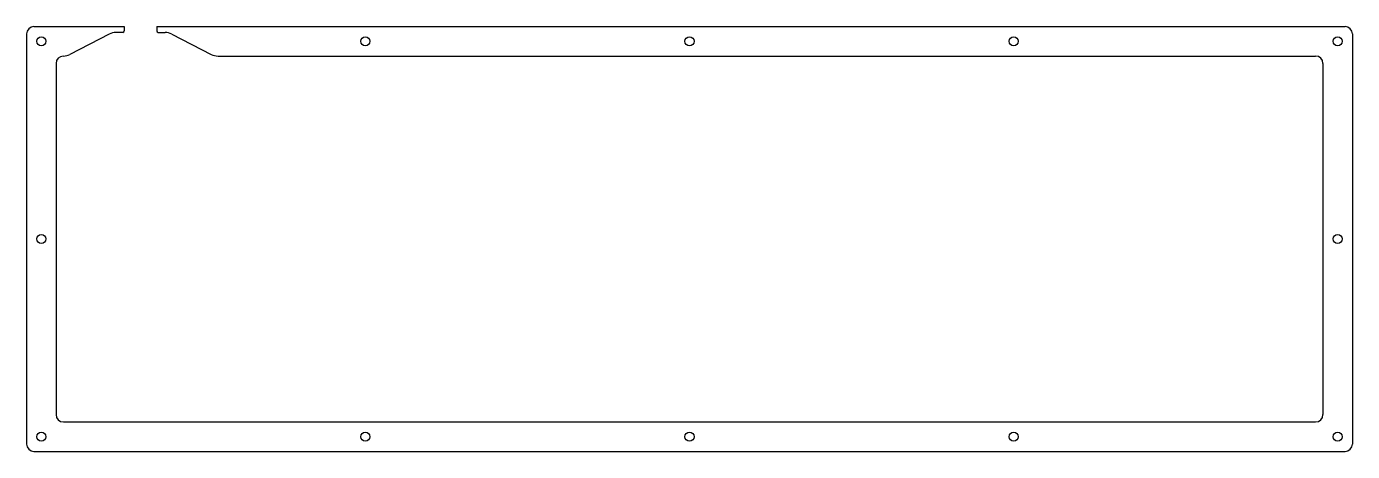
# Model space of a CAD drawing. Extents: x 0 to 449, y -144 to 0.
import ezdxf

# ---------------------------------------------------------------- set-up
doc = ezdxf.new("R2010")
doc.units = 0
doc.header["$MEASUREMENT"] = 0
doc.layers.add('VISIBLE', color=7, linetype='CONTINUOUS')

msp = doc.modelspace()

# ---------------------------------------------------------------- linework, layer by layer
at = {"layer": 'VISIBLE'}
for p, q in [((2.5, 0), (33.08, 0)), ((33.08, 0), (33.08, -1.5)), ((44.08, 0), (446.13, 0)), ((44.08, 0), (44.08, -1.5)), ((0, -2.5), (0, -141.32)), ((28, -2.56), (14.65, -9.44)), ((32.58, -2), (30.29, -2)), ((44.58, -2), (46.86, -2)), ((49.15, -2.56), (62.5, -9.44)), ((448.63, -2.5), (448.63, -141.32)), ((10, -12.5), (10, -131.32)), ((64.79, -10), (436.13, -10)), ((438.63, -12.5), (438.63, -131.32)), ((12.5, -133.82), (436.13, -133.82)), ((2.5, -143.82), (446.13, -143.82))]:
    msp.add_line(p, q, dxfattribs=at)
for centre in [(5, -5), (114.66, -5), (224.31, -5), (333.97, -5), (443.63, -5), (5, -71.91), (443.63, -71.91), (5, -138.82), (114.66, -138.82), (224.31, -138.82), (333.97, -138.82), (443.63, -138.82)]:
    msp.add_circle(centre, 1.55, dxfattribs=at)
for centre, radius, start, end in [((2.5, -2.5), 2.5, 90, 180), ((30.29, -7), 5, 90, 117.2996), ((32.58, -1.5), 0.5, 270, 0), ((44.58, -1.5), 0.5, 180, 270), ((46.86, -7), 5, 62.7004, 90), ((446.13, -2.5), 2.5, 0, 90), ((12.5, -12.5), 2.5, 91.0835, 180), ((12.36, -5), 5, 271.0835, 297.2996), ((64.79, -5), 5, 242.7004, 270), ((436.13, -12.5), 2.5, 0, 90), ((12.5, -131.32), 2.5, 180, 270), ((436.13, -131.32), 2.5, 270, 0), ((2.5, -141.32), 2.5, 180, 270), ((446.13, -141.32), 2.5, 270, 0)]:
    msp.add_arc(centre, radius, start, end, dxfattribs=at)

doc.saveas('drawing.dxf')
